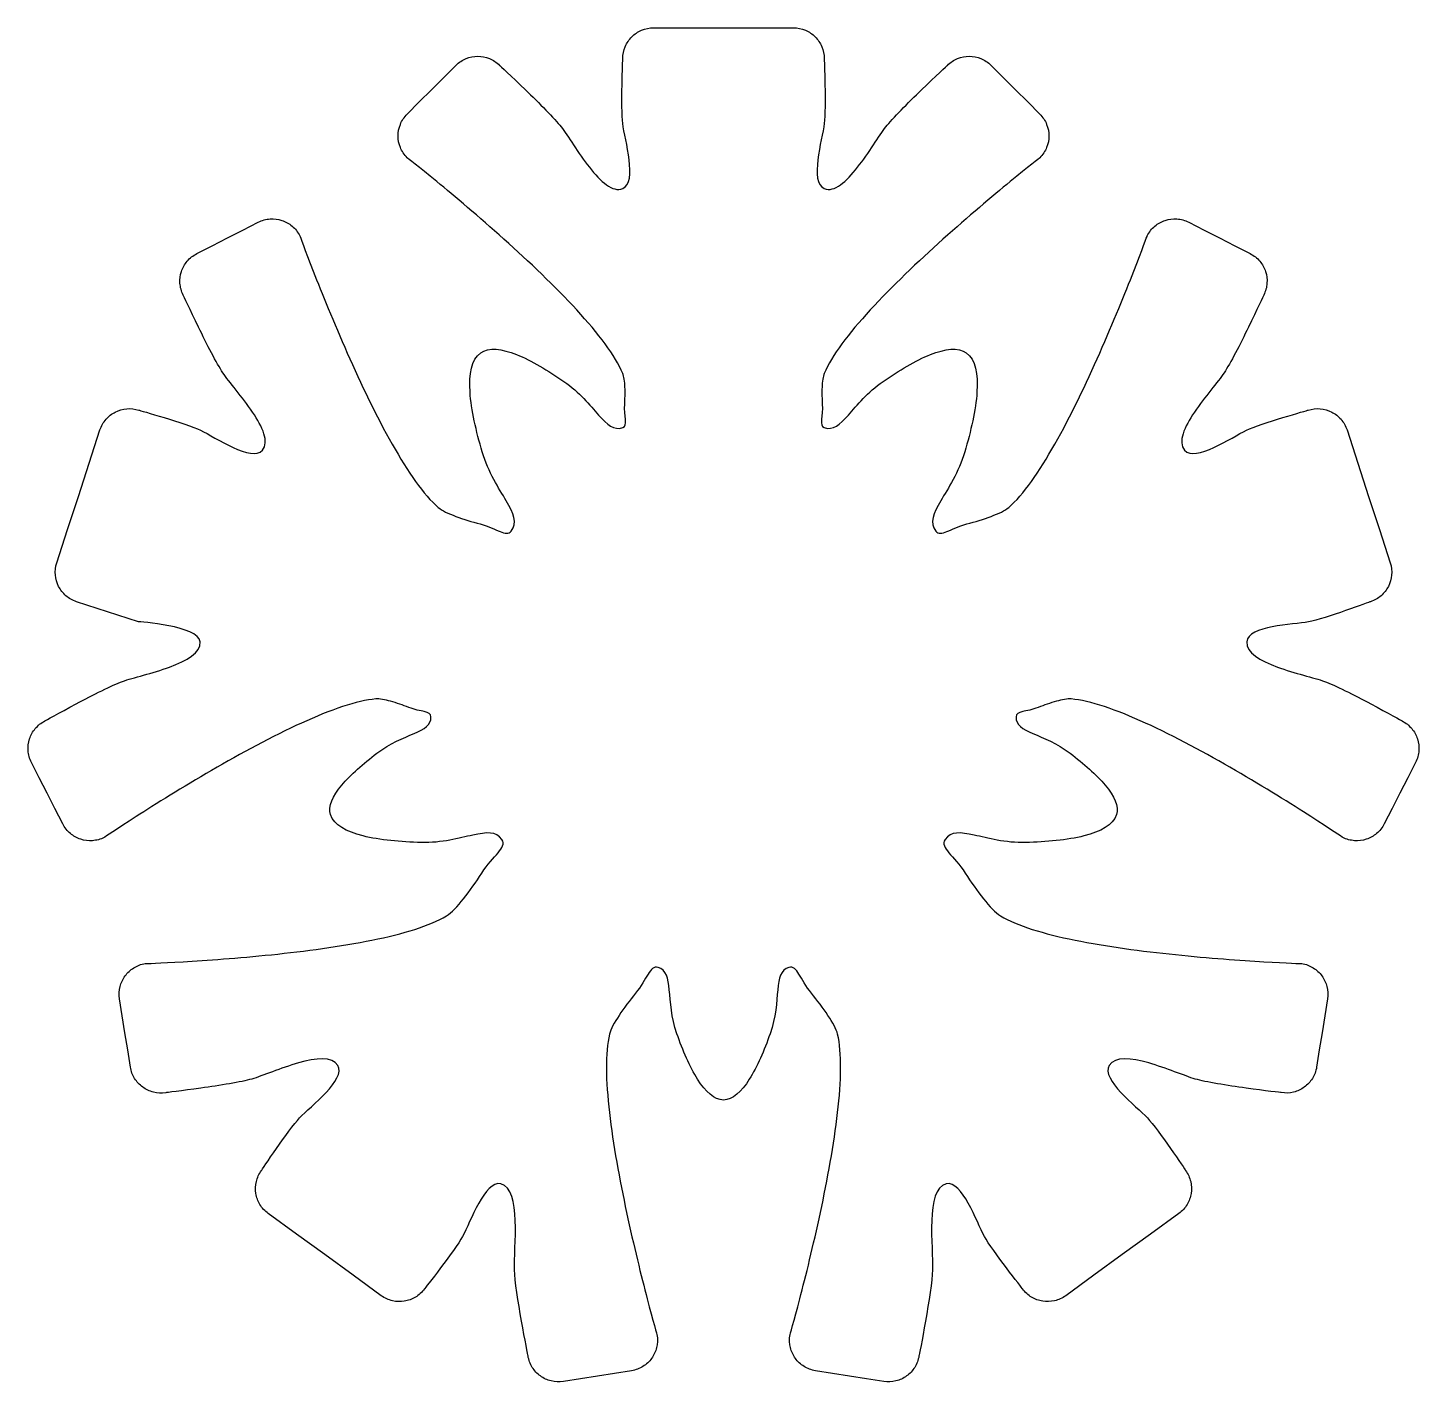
# Model space of a CAD drawing. Extents: x 46.3 to 113.8, y -121.4 to -55.6.
import ezdxf

# ---------------------------------------------------------------- set-up
doc = ezdxf.new("R2010")
doc.units = 0
doc.layers.add('LAYER_1', color=7, linetype='CONTINUOUS')

msp = doc.modelspace()

# ---------------------------------------------------------------- linework, layer by layer
at = {"layer": 'LAYER_1', "color": 250}
msp.add_open_spline([(112.992, -89.253), (112.992, -89.253), (112.299, -88.863), (111.481, -88.428), (110.663, -87.993), (109.721, -87.513), (109.224, -87.333), (108.726, -87.154), (107.764, -86.938), (106.936, -86.634), (106.107, -86.331), (105.414, -85.94), (105.455, -85.413), (105.486, -85.02), (106.042, -84.814), (106.688, -84.687), (107.333, -84.56), (108.067, -84.513), (108.454, -84.439), (108.841, -84.365), (109.591, -84.121), (110.244, -83.896), (110.896, -83.671), (111.452, -83.465), (111.452, -83.465), (111.649, -83.401), (111.824, -83.3), (111.971, -83.173), (112.118, -83.045), (112.237, -82.891), (112.324, -82.72), (112.411, -82.549), (112.466, -82.362), (112.483, -82.168), (112.499, -81.974), (112.478, -81.774), (112.414, -81.577), (112.414, -81.577), (111.89, -79.964), (111.89, -79.964), (111.89, -79.964), (111.366, -78.351), (111.366, -78.351), (111.366, -78.351), (110.842, -76.738), (110.842, -76.738), (110.842, -76.738), (110.318, -75.125), (110.318, -75.125), (110.254, -74.928), (110.153, -74.754), (110.026, -74.607), (109.898, -74.459), (109.744, -74.34), (109.573, -74.253), (109.402, -74.166), (109.215, -74.111), (109.021, -74.095), (108.827, -74.078), (108.627, -74.099), (108.43, -74.163), (108.43, -74.163), (107.859, -74.323), (107.198, -74.524), (106.538, -74.726), (105.788, -74.97), (105.432, -75.137), (105.075, -75.305), (104.453, -75.698), (103.857, -75.975), (103.26, -76.251), (102.689, -76.411), (102.433, -76.111), (102.09, -75.709), (102.421, -74.986), (102.913, -74.254), (103.405, -73.522), (104.056, -72.78), (104.353, -72.343), (104.65, -71.906), (105.13, -70.964), (105.536, -70.131), (105.942, -69.298), (106.273, -68.575), (106.273, -68.575), (106.367, -68.39), (106.419, -68.196), (106.433, -68.002), (106.447, -67.808), (106.422, -67.614), (106.363, -67.432), (106.304, -67.249), (106.21, -67.078), (106.085, -66.929), (105.959, -66.78), (105.803, -66.654), (105.619, -66.56), (105.619, -66.56), (104.872, -66.18), (104.872, -66.18), (104.872, -66.18), (104.126, -65.799), (104.126, -65.799), (104.126, -65.799), (103.38, -65.419), (103.38, -65.419), (103.38, -65.419), (102.634, -65.039), (102.634, -65.039), (102.449, -64.945), (102.255, -64.893), (102.061, -64.879), (101.867, -64.865), (101.673, -64.89), (101.491, -64.949), (101.308, -65.008), (101.137, -65.102), (100.988, -65.227), (100.839, -65.353), (100.713, -65.509), (100.619, -65.694), (100.619, -65.694), (100.375, -66.368), (99.964, -67.417), (99.554, -68.466), (98.978, -69.889), (98.314, -71.388), (97.649, -72.886), (96.897, -74.46), (96.135, -75.81), (95.373, -77.159), (94.601, -78.284), (93.897, -78.885), (93.72, -79.036), (93.41, -79.184), (93.044, -79.32), (92.679, -79.457), (92.258, -79.582), (91.859, -79.688), (91.46, -79.794), (91.143, -79.957), (90.896, -80.056), (90.649, -80.154), (90.472, -80.188), (90.351, -80.037), (90.033, -79.637), (90.237, -79.176), (90.594, -78.566), (90.952, -77.955), (91.463, -77.194), (91.76, -76.193), (92.056, -75.192), (92.298, -74.15), (92.353, -73.278), (92.409, -72.406), (92.28, -71.704), (91.836, -71.381), (91.442, -71.095), (90.814, -71.178), (90.093, -71.464), (89.373, -71.751), (88.56, -72.24), (87.796, -72.765), (87.033, -73.29), (86.531, -73.93), (86.114, -74.399), (85.696, -74.868), (85.364, -75.166), (84.938, -75.007), (84.811, -74.959), (84.795, -74.833), (84.807, -74.646), (84.819, -74.459), (84.86, -74.211), (84.844, -73.92), (84.828, -73.629), (84.82, -73.319), (84.832, -73.044), (84.844, -72.769), (84.876, -72.528), (84.938, -72.376), (85.293, -71.521), (86.124, -70.44), (87.172, -69.298), (88.22, -68.156), (89.484, -66.955), (90.704, -65.86), (91.924, -64.765), (93.1, -63.777), (93.971, -63.062), (94.841, -62.348), (95.407, -61.908), (95.407, -61.908), (95.553, -61.761), (95.663, -61.592), (95.736, -61.412), (95.809, -61.232), (95.846, -61.04), (95.846, -60.848), (95.846, -60.657), (95.809, -60.465), (95.736, -60.285), (95.663, -60.104), (95.553, -59.935), (95.407, -59.789), (95.407, -59.789), (94.815, -59.197), (94.815, -59.197), (94.815, -59.197), (94.223, -58.605), (94.223, -58.605), (94.223, -58.605), (93.631, -58.012), (93.631, -58.012), (93.631, -58.012), (93.038, -57.42), (93.038, -57.42), (92.892, -57.274), (92.723, -57.164), (92.543, -57.091), (92.362, -57.018), (92.171, -56.981), (91.979, -56.981), (91.787, -56.981), (91.596, -57.018), (91.415, -57.091), (91.235, -57.164), (91.066, -57.274), (90.92, -57.42), (90.92, -57.42), (90.334, -57.959), (89.668, -58.602), (89.001, -59.246), (88.253, -59.993), (87.929, -60.411), (87.605, -60.828), (87.101, -61.677), (86.557, -62.371), (86.012, -63.065), (85.427, -63.604), (84.938, -63.401), (84.574, -63.251), (84.55, -62.658), (84.629, -62.005), (84.707, -61.352), (84.889, -60.64), (84.938, -60.249), (84.988, -59.858), (84.988, -59.069), (84.975, -58.379), (84.963, -57.688), (84.938, -57.096), (84.938, -57.096), (84.938, -56.889), (84.897, -56.692), (84.821, -56.513), (84.745, -56.333), (84.635, -56.172), (84.5, -56.036), (84.364, -55.901), (84.203, -55.791), (84.023, -55.715), (83.844, -55.64), (83.647, -55.598), (83.44, -55.598), (83.44, -55.598), (81.744, -55.598), (81.744, -55.598), (81.744, -55.598), (80.048, -55.598), (80.048, -55.598), (80.048, -55.598), (78.352, -55.598), (78.352, -55.598), (78.352, -55.598), (76.656, -55.598), (76.656, -55.598), (76.449, -55.598), (76.252, -55.64), (76.073, -55.715), (75.894, -55.791), (75.732, -55.901), (75.597, -56.036), (75.461, -56.172), (75.351, -56.333), (75.276, -56.513), (75.2, -56.692), (75.158, -56.889), (75.158, -57.096), (75.158, -57.096), (75.133, -57.688), (75.121, -58.379), (75.109, -59.069), (75.109, -59.858), (75.158, -60.249), (75.207, -60.64), (75.389, -61.352), (75.468, -62.005), (75.547, -62.658), (75.522, -63.251), (75.158, -63.401), (74.669, -63.604), (74.084, -63.065), (73.539, -62.371), (72.995, -61.677), (72.492, -60.828), (72.167, -60.411), (71.843, -59.993), (71.095, -59.246), (70.429, -58.602), (69.762, -57.959), (69.177, -57.42), (69.177, -57.42), (69.03, -57.274), (68.861, -57.164), (68.681, -57.091), (68.501, -57.018), (68.309, -56.981), (68.117, -56.981), (67.926, -56.981), (67.734, -57.018), (67.554, -57.091), (67.373, -57.164), (67.204, -57.274), (67.058, -57.42), (67.058, -57.42), (66.466, -58.012), (66.466, -58.012), (66.466, -58.012), (65.874, -58.605), (65.874, -58.605), (65.874, -58.605), (65.281, -59.197), (65.281, -59.197), (65.281, -59.197), (64.689, -59.789), (64.689, -59.789), (64.543, -59.935), (64.433, -60.104), (64.36, -60.285), (64.287, -60.465), (64.25, -60.657), (64.25, -60.848), (64.25, -61.04), (64.287, -61.232), (64.36, -61.412), (64.433, -61.592), (64.543, -61.761), (64.689, -61.908), (64.689, -61.908), (65.255, -62.348), (66.126, -63.062), (66.997, -63.777), (68.172, -64.765), (69.392, -65.86), (70.612, -66.955), (71.877, -68.156), (72.925, -69.298), (73.972, -70.44), (74.804, -71.521), (75.158, -72.376), (75.221, -72.528), (75.252, -72.769), (75.264, -73.044), (75.276, -73.319), (75.268, -73.629), (75.252, -73.92), (75.237, -74.211), (75.277, -74.459), (75.289, -74.646), (75.301, -74.833), (75.286, -74.959), (75.158, -75.007), (74.733, -75.166), (74.4, -74.868), (73.983, -74.399), (73.566, -73.93), (73.064, -73.29), (72.3, -72.765), (71.536, -72.24), (70.723, -71.751), (70.003, -71.464), (69.282, -71.178), (68.654, -71.095), (68.26, -71.381), (67.816, -71.704), (67.687, -72.406), (67.743, -73.278), (67.799, -74.15), (68.04, -75.192), (68.336, -76.193), (68.633, -77.194), (69.144, -77.955), (69.502, -78.566), (69.86, -79.176), (70.064, -79.637), (69.745, -80.037), (69.624, -80.188), (69.447, -80.154), (69.2, -80.056), (68.953, -79.957), (68.637, -79.794), (68.238, -79.688), (67.839, -79.582), (67.418, -79.457), (67.052, -79.32), (66.686, -79.184), (66.376, -79.036), (66.199, -78.885), (65.495, -78.284), (64.723, -77.159), (63.961, -75.81), (63.199, -74.46), (62.447, -72.886), (61.783, -71.388), (61.119, -69.889), (60.542, -68.466), (60.132, -67.417), (59.722, -66.368), (59.478, -65.694), (59.478, -65.694), (59.384, -65.509), (59.257, -65.353), (59.108, -65.227), (58.959, -65.102), (58.788, -65.008), (58.606, -64.949), (58.423, -64.89), (58.23, -64.865), (58.036, -64.879), (57.842, -64.893), (57.647, -64.945), (57.463, -65.039), (57.463, -65.039), (56.716, -65.419), (56.716, -65.419), (56.716, -65.419), (55.97, -65.799), (55.97, -65.799), (55.97, -65.799), (55.224, -66.18), (55.224, -66.18), (55.224, -66.18), (54.478, -66.56), (54.478, -66.56), (54.294, -66.654), (54.137, -66.78), (54.012, -66.929), (53.886, -67.078), (53.792, -67.249), (53.733, -67.432), (53.674, -67.614), (53.649, -67.808), (53.663, -68.002), (53.677, -68.196), (53.729, -68.39), (53.823, -68.575), (53.823, -68.575), (54.155, -69.298), (54.56, -70.131), (54.966, -70.964), (55.446, -71.906), (55.743, -72.343), (56.04, -72.78), (56.692, -73.522), (57.183, -74.254), (57.675, -74.986), (58.007, -75.709), (57.663, -76.111), (57.407, -76.411), (56.836, -76.251), (56.24, -75.975), (55.643, -75.698), (55.021, -75.305), (54.665, -75.137), (54.308, -74.97), (53.558, -74.726), (52.898, -74.524), (52.238, -74.323), (51.666, -74.163), (51.666, -74.163), (51.47, -74.099), (51.269, -74.078), (51.075, -74.095), (50.881, -74.111), (50.694, -74.166), (50.523, -74.253), (50.352, -74.34), (50.198, -74.459), (50.071, -74.607), (49.943, -74.754), (49.842, -74.928), (49.779, -75.125), (49.779, -75.125), (49.254, -76.738), (49.254, -76.738), (49.254, -76.738), (48.73, -78.351), (48.73, -78.351), (48.73, -78.351), (48.206, -79.964), (48.206, -79.964), (48.206, -79.964), (47.682, -81.577), (47.682, -81.577), (47.618, -81.774), (47.597, -81.974), (47.614, -82.168), (47.631, -82.362), (47.685, -82.549), (47.772, -82.72), (47.859, -82.891), (47.979, -83.045), (48.126, -83.173), (48.273, -83.3), (48.447, -83.401), (48.644, -83.465), (48.644, -83.465), (50.143, -83.952), (50.143, -83.952), (50.143, -83.952), (51.642, -84.439), (51.642, -84.439), (51.642, -84.439), (52.377, -84.486), (53.118, -84.632), (53.86, -84.777), (54.61, -85.02), (54.641, -85.413), (54.682, -85.94), (53.989, -86.331), (53.161, -86.634), (52.333, -86.938), (51.37, -87.154), (50.873, -87.333), (50.375, -87.513), (49.433, -87.993), (48.615, -88.428), (47.798, -88.863), (47.104, -89.253), (47.104, -89.253), (46.92, -89.347), (46.763, -89.474), (46.638, -89.623), (46.513, -89.772), (46.419, -89.943), (46.359, -90.125), (46.3, -90.308), (46.276, -90.501), (46.29, -90.695), (46.303, -90.89), (46.356, -91.084), (46.449, -91.268), (46.449, -91.268), (46.83, -92.015), (46.83, -92.015), (46.83, -92.015), (47.21, -92.761), (47.21, -92.761), (47.21, -92.761), (47.59, -93.507), (47.59, -93.507), (47.59, -93.507), (47.97, -94.253), (47.97, -94.253), (48.064, -94.438), (48.191, -94.594), (48.34, -94.719), (48.489, -94.845), (48.66, -94.939), (48.842, -94.998), (49.025, -95.057), (49.218, -95.082), (49.412, -95.068), (49.606, -95.054), (49.801, -95.002), (49.985, -94.908), (49.985, -94.908), (50.579, -94.506), (51.528, -93.899), (52.476, -93.291), (53.779, -92.478), (55.197, -91.656), (56.615, -90.834), (58.149, -90.003), (59.559, -89.359), (60.968, -88.716), (62.254, -88.259), (63.177, -88.187), (63.351, -88.173), (63.606, -88.22), (63.889, -88.299), (64.172, -88.378), (64.484, -88.488), (64.774, -88.6), (65.064, -88.712), (65.329, -88.753), (65.523, -88.802), (65.717, -88.851), (65.84, -88.909), (65.847, -89.054), (65.864, -89.45), (65.527, -89.646), (65.024, -89.866), (64.522, -90.086), (63.855, -90.33), (63.214, -90.822), (62.572, -91.314), (61.946, -91.858), (61.514, -92.379), (61.082, -92.9), (60.844, -93.399), (60.975, -93.803), (61.137, -94.302), (61.738, -94.628), (62.548, -94.835), (63.359, -95.042), (64.378, -95.13), (65.377, -95.157), (66.376, -95.183), (67.22, -94.942), (67.881, -94.797), (68.543, -94.652), (69.022, -94.603), (69.292, -95.011), (69.423, -95.21), (69.316, -95.404), (69.107, -95.655), (68.898, -95.906), (68.587, -96.215), (68.312, -96.641), (68.036, -97.067), (67.73, -97.511), (67.432, -97.887), (67.133, -98.262), (66.843, -98.569), (66.599, -98.719), (65.81, -99.202), (64.501, -99.588), (62.983, -99.896), (61.464, -100.204), (59.735, -100.433), (58.104, -100.602), (56.473, -100.77), (54.942, -100.879), (53.817, -100.945), (52.693, -101.011), (51.976, -101.034), (51.976, -101.034), (51.772, -101.067), (51.584, -101.139), (51.419, -101.242), (51.253, -101.345), (51.111, -101.479), (50.999, -101.634), (50.886, -101.789), (50.803, -101.965), (50.756, -102.154), (50.709, -102.343), (50.699, -102.544), (50.731, -102.749), (50.731, -102.749), (50.862, -103.576), (50.862, -103.576), (50.862, -103.576), (50.993, -104.403), (50.993, -104.403), (50.993, -104.403), (51.124, -105.23), (51.124, -105.23), (51.124, -105.23), (51.255, -106.057), (51.255, -106.057), (51.287, -106.262), (51.36, -106.45), (51.462, -106.615), (51.565, -106.78), (51.699, -106.922), (51.854, -107.035), (52.009, -107.148), (52.186, -107.231), (52.375, -107.277), (52.563, -107.324), (52.765, -107.335), (52.969, -107.303), (52.969, -107.303), (53.759, -107.211), (54.677, -107.082), (55.594, -106.954), (56.638, -106.788), (57.146, -106.641), (57.654, -106.494), (58.56, -106.103), (59.409, -105.862), (60.257, -105.62), (61.047, -105.529), (61.324, -105.979), (61.529, -106.315), (61.201, -106.809), (60.754, -107.291), (60.306, -107.773), (59.74, -108.243), (59.47, -108.53), (59.201, -108.817), (58.737, -109.455), (58.342, -110.021), (57.946, -110.587), (57.617, -111.081), (57.617, -111.081), (57.496, -111.248), (57.414, -111.432), (57.37, -111.622), (57.326, -111.811), (57.319, -112.006), (57.349, -112.196), (57.379, -112.385), (57.446, -112.569), (57.546, -112.735), (57.646, -112.902), (57.781, -113.052), (57.949, -113.173), (57.949, -113.173), (59.321, -114.17), (59.321, -114.17), (59.321, -114.17), (60.693, -115.167), (60.693, -115.167), (60.693, -115.167), (62.065, -116.164), (62.065, -116.164), (62.065, -116.164), (63.437, -117.161), (63.437, -117.161), (63.605, -117.283), (63.789, -117.365), (63.978, -117.409), (64.168, -117.453), (64.363, -117.459), (64.552, -117.429), (64.742, -117.399), (64.925, -117.333), (65.092, -117.232), (65.258, -117.132), (65.408, -116.997), (65.53, -116.83), (65.53, -116.83), (65.898, -116.365), (66.314, -115.813), (66.73, -115.262), (67.193, -114.624), (67.383, -114.279), (67.573, -113.934), (67.845, -113.25), (68.165, -112.676), (68.485, -112.101), (68.853, -111.636), (69.236, -111.728), (69.75, -111.852), (69.907, -112.632), (69.94, -113.513), (69.972, -114.394), (69.881, -115.377), (69.898, -115.905), (69.915, -116.434), (70.08, -117.478), (70.241, -118.39), (70.402, -119.303), (70.559, -120.083), (70.559, -120.083), (70.592, -120.287), (70.664, -120.475), (70.767, -120.64), (70.87, -120.805), (71.003, -120.948), (71.159, -121.06), (71.314, -121.173), (71.49, -121.256), (71.679, -121.303), (71.868, -121.35), (72.069, -121.36), (72.273, -121.328), (72.273, -121.328), (73.101, -121.197), (73.101, -121.197), (73.101, -121.197), (73.928, -121.066), (73.928, -121.066), (73.928, -121.066), (74.755, -120.935), (74.755, -120.935), (74.755, -120.935), (75.582, -120.804), (75.582, -120.804), (75.786, -120.772), (75.975, -120.699), (76.14, -120.597), (76.305, -120.494), (76.447, -120.36), (76.56, -120.205), (76.672, -120.05), (76.756, -119.873), (76.802, -119.684), (76.849, -119.495), (76.86, -119.294), (76.827, -119.09), (76.827, -119.09), (76.629, -118.401), (76.344, -117.311), (76.059, -116.222), (75.689, -114.731), (75.345, -113.128), (75.002, -111.525), (74.685, -109.81), (74.509, -108.27), (74.332, -106.731), (74.295, -105.367), (74.511, -104.467), (74.57, -104.224), (74.747, -103.899), (74.979, -103.549), (75.211, -103.199), (75.498, -102.823), (75.779, -102.478), (76.059, -102.134), (76.231, -101.791), (76.384, -101.549), (76.537, -101.307), (76.67, -101.165), (76.87, -101.221), (77.273, -101.333), (77.36, -101.735), (77.417, -102.311), (77.474, -102.887), (77.501, -103.636), (77.786, -104.441), (78.071, -105.246), (78.412, -106.051), (78.794, -106.654), (79.176, -107.258), (79.599, -107.66), (80.048, -107.66), (80.497, -107.66), (80.92, -107.258), (81.302, -106.654), (81.684, -106.05), (82.026, -105.245), (82.311, -104.44), (82.596, -103.635), (82.623, -102.886), (82.68, -102.31), (82.737, -101.734), (82.823, -101.332), (83.227, -101.22), (83.427, -101.165), (83.56, -101.306), (83.713, -101.549), (83.865, -101.791), (84.038, -102.133), (84.318, -102.478), (84.599, -102.823), (84.886, -103.198), (85.118, -103.548), (85.35, -103.898), (85.527, -104.223), (85.586, -104.467), (85.802, -105.367), (85.765, -106.731), (85.588, -108.27), (85.412, -109.81), (85.095, -111.525), (84.752, -113.128), (84.408, -114.731), (84.038, -116.221), (83.753, -117.311), (83.468, -118.401), (83.27, -119.09), (83.27, -119.09), (83.237, -119.294), (83.248, -119.495), (83.295, -119.684), (83.342, -119.873), (83.425, -120.05), (83.537, -120.205), (83.65, -120.36), (83.792, -120.493), (83.957, -120.596), (84.123, -120.699), (84.311, -120.771), (84.515, -120.804), (84.515, -120.804), (85.342, -120.935), (85.342, -120.935), (85.342, -120.935), (86.169, -121.066), (86.169, -121.066), (86.169, -121.066), (86.997, -121.197), (86.997, -121.197), (86.997, -121.197), (87.824, -121.328), (87.824, -121.328), (88.028, -121.36), (88.229, -121.35), (88.418, -121.303), (88.607, -121.256), (88.784, -121.173), (88.939, -121.06), (89.094, -120.947), (89.227, -120.805), (89.33, -120.64), (89.433, -120.475), (89.505, -120.287), (89.538, -120.082), (89.538, -120.082), (89.695, -119.302), (89.856, -118.39), (90.017, -117.478), (90.182, -116.434), (90.199, -115.905), (90.216, -115.377), (90.125, -114.394), (90.157, -113.513), (90.19, -112.631), (90.347, -111.851), (90.861, -111.728), (91.244, -111.636), (91.612, -112.101), (91.932, -112.675), (92.252, -113.25), (92.524, -113.933), (92.714, -114.279), (92.904, -114.624), (93.368, -115.261), (93.783, -115.813), (94.199, -116.364), (94.567, -116.829), (94.567, -116.829), (94.689, -116.997), (94.839, -117.131), (95.005, -117.232), (95.172, -117.332), (95.356, -117.398), (95.545, -117.428), (95.734, -117.458), (95.929, -117.452), (96.119, -117.408), (96.309, -117.364), (96.493, -117.282), (96.66, -117.161), (96.66, -117.161), (98.032, -116.164), (98.032, -116.164), (98.032, -116.164), (99.404, -115.167), (99.404, -115.167), (99.404, -115.167), (100.776, -114.17), (100.776, -114.17), (100.776, -114.17), (102.149, -113.173), (102.149, -113.173), (102.316, -113.051), (102.451, -112.902), (102.551, -112.735), (102.652, -112.568), (102.718, -112.385), (102.748, -112.195), (102.778, -112.006), (102.772, -111.811), (102.728, -111.621), (102.684, -111.432), (102.602, -111.248), (102.48, -111.08), (102.48, -111.08), (102.152, -110.586), (101.756, -110.021), (101.36, -109.455), (100.896, -108.817), (100.627, -108.53), (100.357, -108.242), (99.791, -107.773), (99.344, -107.291), (98.896, -106.809), (98.568, -106.315), (98.774, -105.979), (99.05, -105.528), (99.84, -105.62), (100.689, -105.861), (101.537, -106.103), (102.443, -106.493), (102.951, -106.641), (103.459, -106.788), (104.503, -106.953), (105.42, -107.082), (106.338, -107.21), (107.128, -107.302), (107.128, -107.302), (107.332, -107.335), (107.534, -107.324), (107.723, -107.277), (107.911, -107.23), (108.088, -107.147), (108.243, -107.035), (108.398, -106.922), (108.532, -106.78), (108.635, -106.614), (108.738, -106.449), (108.81, -106.261), (108.842, -106.057), (108.842, -106.057), (108.973, -105.23), (108.973, -105.23), (108.973, -105.23), (109.104, -104.403), (109.104, -104.403), (109.104, -104.403), (109.235, -103.575), (109.235, -103.575), (109.235, -103.575), (109.366, -102.748), (109.366, -102.748), (109.399, -102.544), (109.388, -102.343), (109.341, -102.154), (109.294, -101.965), (109.211, -101.788), (109.099, -101.633), (108.986, -101.478), (108.844, -101.345), (108.679, -101.242), (108.513, -101.139), (108.325, -101.067), (108.121, -101.034), (108.121, -101.034), (107.404, -101.01), (106.28, -100.944), (105.156, -100.878), (103.624, -100.77), (101.993, -100.601), (100.363, -100.433), (98.633, -100.204), (97.114, -99.896), (95.596, -99.588), (94.287, -99.202), (93.498, -98.718), (93.254, -98.569), (92.964, -98.262), (92.666, -97.886), (92.367, -97.511), (92.061, -97.066), (91.786, -96.64), (91.51, -96.214), (91.199, -95.906), (90.99, -95.655), (90.781, -95.404), (90.674, -95.21), (90.805, -95.011), (91.075, -94.603), (91.555, -94.652), (92.216, -94.797), (92.877, -94.942), (93.721, -95.183), (94.72, -95.156), (95.719, -95.13), (96.738, -95.042), (97.548, -94.835), (98.358, -94.628), (98.959, -94.302), (99.121, -93.803), (99.253, -93.399), (99.014, -92.9), (98.582, -92.379), (98.15, -91.858), (97.524, -91.314), (96.883, -90.822), (96.241, -90.33), (95.574, -90.086), (95.072, -89.866), (94.57, -89.646), (94.232, -89.45), (94.25, -89.054), (94.256, -88.909), (94.379, -88.851), (94.573, -88.802), (94.767, -88.753), (95.032, -88.712), (95.322, -88.6), (95.612, -88.488), (95.924, -88.378), (96.207, -88.299), (96.491, -88.22), (96.745, -88.173), (96.92, -88.187), (97.842, -88.259), (99.128, -88.716), (100.538, -89.359), (101.947, -90.003), (103.481, -90.834), (104.899, -91.656), (106.317, -92.478), (107.62, -93.291), (108.569, -93.899), (109.517, -94.506), (110.111, -94.908), (110.111, -94.908), (110.295, -95.002), (110.49, -95.054), (110.684, -95.068), (110.878, -95.082), (111.072, -95.057), (111.254, -94.998), (111.436, -94.939), (111.607, -94.845), (111.756, -94.719), (111.905, -94.594), (112.032, -94.438), (112.126, -94.253), (112.126, -94.253), (112.506, -93.507), (112.506, -93.507), (112.506, -93.507), (112.886, -92.761), (112.886, -92.761), (112.886, -92.761), (113.267, -92.015), (113.267, -92.015), (113.267, -92.015), (113.647, -91.268), (113.647, -91.268), (113.741, -91.084), (113.793, -90.89), (113.807, -90.695), (113.821, -90.501), (113.796, -90.308), (113.737, -90.125), (113.678, -89.943), (113.584, -89.772), (113.458, -89.623), (113.333, -89.474), (113.176, -89.347), (112.992, -89.253)], degree=3, knots=[0, 0, 0, 0, 1, 1, 1, 2, 2, 2, 3, 3, 3, 4, 4, 4, 5, 5, 5, 6, 6, 6, 7, 7, 7, 8, 8, 8, 9, 9, 9, 10, 10, 10, 11, 11, 11, 12, 12, 12, 13, 13, 13, 14, 14, 14, 15, 15, 15, 16, 16, 16, 17, 17, 17, 18, 18, 18, 19, 19, 19, 20, 20, 20, 21, 21, 21, 22, 22, 22, 23, 23, 23, 24, 24, 24, 25, 25, 25, 26, 26, 26, 27, 27, 27, 28, 28, 28, 29, 29, 29, 30, 30, 30, 31, 31, 31, 32, 32, 32, 33, 33, 33, 34, 34, 34, 35, 35, 35, 36, 36, 36, 37, 37, 37, 38, 38, 38, 39, 39, 39, 40, 40, 40, 41, 41, 41, 42, 42, 42, 43, 43, 43, 44, 44, 44, 45, 45, 45, 46, 46, 46, 47, 47, 47, 48, 48, 48, 49, 49, 49, 50, 50, 50, 51, 51, 51, 52, 52, 52, 53, 53, 53, 54, 54, 54, 55, 55, 55, 56, 56, 56, 57, 57, 57, 58, 58, 58, 59, 59, 59, 60, 60, 60, 61, 61, 61, 62, 62, 62, 63, 63, 63, 64, 64, 64, 65, 65, 65, 66, 66, 66, 67, 67, 67, 68, 68, 68, 69, 69, 69, 70, 70, 70, 71, 71, 71, 72, 72, 72, 73, 73, 73, 74, 74, 74, 75, 75, 75, 76, 76, 76, 77, 77, 77, 78, 78, 78, 79, 79, 79, 80, 80, 80, 81, 81, 81, 82, 82, 82, 83, 83, 83, 84, 84, 84, 85, 85, 85, 86, 86, 86, 87, 87, 87, 88, 88, 88, 89, 89, 89, 90, 90, 90, 91, 91, 91, 92, 92, 92, 93, 93, 93, 94, 94, 94, 95, 95, 95, 96, 96, 96, 97, 97, 97, 98, 98, 98, 99, 99, 99, 100, 100, 100, 101, 101, 101, 102, 102, 102, 103, 103, 103, 104, 104, 104, 105, 105, 105, 106, 106, 106, 107, 107, 107, 108, 108, 108, 109, 109, 109, 110, 110, 110, 111, 111, 111, 112, 112, 112, 113, 113, 113, 114, 114, 114, 115, 115, 115, 116, 116, 116, 117, 117, 117, 118, 118, 118, 119, 119, 119, 120, 120, 120, 121, 121, 121, 122, 122, 122, 123, 123, 123, 124, 124, 124, 125, 125, 125, 126, 126, 126, 127, 127, 127, 128, 128, 128, 129, 129, 129, 130, 130, 130, 131, 131, 131, 132, 132, 132, 133, 133, 133, 134, 134, 134, 135, 135, 135, 136, 136, 136, 137, 137, 137, 138, 138, 138, 139, 139, 139, 140, 140, 140, 141, 141, 141, 142, 142, 142, 143, 143, 143, 144, 144, 144, 145, 145, 145, 146, 146, 146, 147, 147, 147, 148, 148, 148, 149, 149, 149, 150, 150, 150, 151, 151, 151, 152, 152, 152, 153, 153, 153, 154, 154, 154, 155, 155, 155, 156, 156, 156, 157, 157, 157, 158, 158, 158, 159, 159, 159, 160, 160, 160, 161, 161, 161, 162, 162, 162, 163, 163, 163, 164, 164, 164, 165, 165, 165, 166, 166, 166, 167, 167, 167, 168, 168, 168, 169, 169, 169, 170, 170, 170, 171, 171, 171, 172, 172, 172, 173, 173, 173, 174, 174, 174, 175, 175, 175, 176, 176, 176, 177, 177, 177, 178, 178, 178, 179, 179, 179, 180, 180, 180, 181, 181, 181, 182, 182, 182, 183, 183, 183, 184, 184, 184, 185, 185, 185, 186, 186, 186, 187, 187, 187, 188, 188, 188, 189, 189, 189, 190, 190, 190, 191, 191, 191, 192, 192, 192, 193, 193, 193, 194, 194, 194, 195, 195, 195, 196, 196, 196, 197, 197, 197, 198, 198, 198, 199, 199, 199, 200, 200, 200, 201, 201, 201, 202, 202, 202, 203, 203, 203, 204, 204, 204, 205, 205, 205, 206, 206, 206, 207, 207, 207, 208, 208, 208, 209, 209, 209, 210, 210, 210, 211, 211, 211, 212, 212, 212, 213, 213, 213, 214, 214, 214, 215, 215, 215, 216, 216, 216, 217, 217, 217, 218, 218, 218, 219, 219, 219, 220, 220, 220, 221, 221, 221, 222, 222, 222, 223, 223, 223, 224, 224, 224, 225, 225, 225, 226, 226, 226, 227, 227, 227, 228, 228, 228, 229, 229, 229, 230, 230, 230, 231, 231, 231, 232, 232, 232, 233, 233, 233, 234, 234, 234, 235, 235, 235, 236, 236, 236, 237, 237, 237, 238, 238, 238, 239, 239, 239, 240, 240, 240, 241, 241, 241, 242, 242, 242, 243, 243, 243, 244, 244, 244, 245, 245, 245, 246, 246, 246, 247, 247, 247, 248, 248, 248, 249, 249, 249, 250, 250, 250, 251, 251, 251, 252, 252, 252, 253, 253, 253, 254, 254, 254, 255, 255, 255, 256, 256, 256, 257, 257, 257, 258, 258, 258, 259, 259, 259, 260, 260, 260, 261, 261, 261, 262, 262, 262, 263, 263, 263, 264, 264, 264, 265, 265, 265, 266, 266, 266, 267, 267, 267, 268, 268, 268, 269, 269, 269, 270, 270, 270, 271, 271, 271, 272, 272, 272, 273, 273, 273, 274, 274, 274, 275, 275, 275, 276, 276, 276, 277, 277, 277, 278, 278, 278, 279, 279, 279, 280, 280, 280, 281, 281, 281, 282, 282, 282, 283, 283, 283, 284, 284, 284, 285, 285, 285, 286, 286, 286, 287, 287, 287, 288, 288, 288, 289, 289, 289, 290, 290, 290, 291, 291, 291, 292, 292, 292, 293, 293, 293, 294, 294, 294, 295, 295, 295, 296, 296, 296, 297, 297, 297, 298, 298, 298, 299, 299, 299, 300, 300, 300, 301, 301, 301, 302, 302, 302, 303, 303, 303, 304, 304, 304, 305, 305, 305, 306, 306, 306, 307, 307, 307, 308, 308, 308, 309, 309, 309, 310, 310, 310, 311, 311, 311, 312, 312, 312, 313, 313, 313, 314, 314, 314, 315, 315, 315, 316, 316, 316, 317, 317, 317, 318, 318, 318, 319, 319, 319, 320, 320, 320, 321, 321, 321, 322, 322, 322, 323, 323, 323, 324, 324, 324, 325, 325, 325, 326, 326, 326, 327, 327, 327, 328, 328, 328, 329, 329, 329, 330, 330, 330, 331, 331, 331, 332, 332, 332, 333, 333, 333, 334, 334, 334, 335, 335, 335, 336, 336, 336, 337, 337, 337, 338, 338, 338, 339, 339, 339, 340, 340, 340, 341, 341, 341, 342, 342, 342, 343, 343, 343, 344, 344, 344, 345, 345, 345, 346, 346, 346, 347, 347, 347, 348, 348, 348, 349, 349, 349, 350, 350, 350, 351, 351, 351, 352, 352, 352, 353, 353, 353, 354, 354, 354, 355, 355, 355, 356, 356, 356, 357, 357, 357, 358, 358, 358, 359, 359, 359, 360, 360, 360, 361, 361, 361, 362, 362, 362, 363, 363, 363, 364, 364, 364, 365, 365, 365, 366, 366, 366, 367, 367, 367, 368, 368, 368, 369, 369, 369, 370, 370, 370, 371, 371, 371, 372, 372, 372, 373, 373, 373, 374, 374, 374, 375, 375, 375, 376, 376, 376, 377, 377, 377, 378, 378, 378, 379, 379, 379, 380, 380, 380, 380], dxfattribs=at)

doc.saveas('drawing.dxf')
